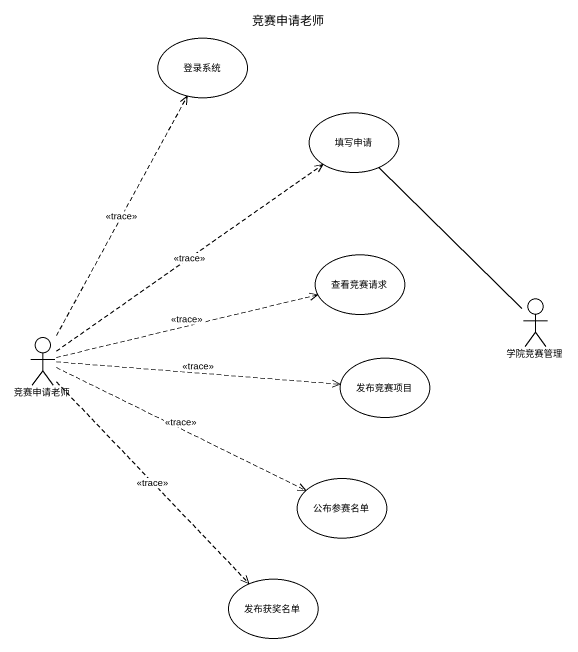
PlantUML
@startuml
title 竞赛申请老师
usecase 登录系统
usecase 填写申请
usecase 查看竞赛请求
actor 学院竞赛管理
actor 竞赛申请老师
usecase 发布竞赛项目
usecase 公布参赛名单
usecase 发布获奖名单
填写申请 -- 学院竞赛管理
竞赛申请老师 .up.> 登录系统 : <<trace>>
竞赛申请老师 .up.> 填写申请 : <<trace>>
竞赛申请老师 .right.> 查看竞赛请求 : <<trace>>
竞赛申请老师 .right.> 发布竞赛项目 : <<trace>>
竞赛申请老师 .right.> 公布参赛名单 : <<trace>>
竞赛申请老师 ..> 发布获奖名单 : <<trace>>
@enduml
